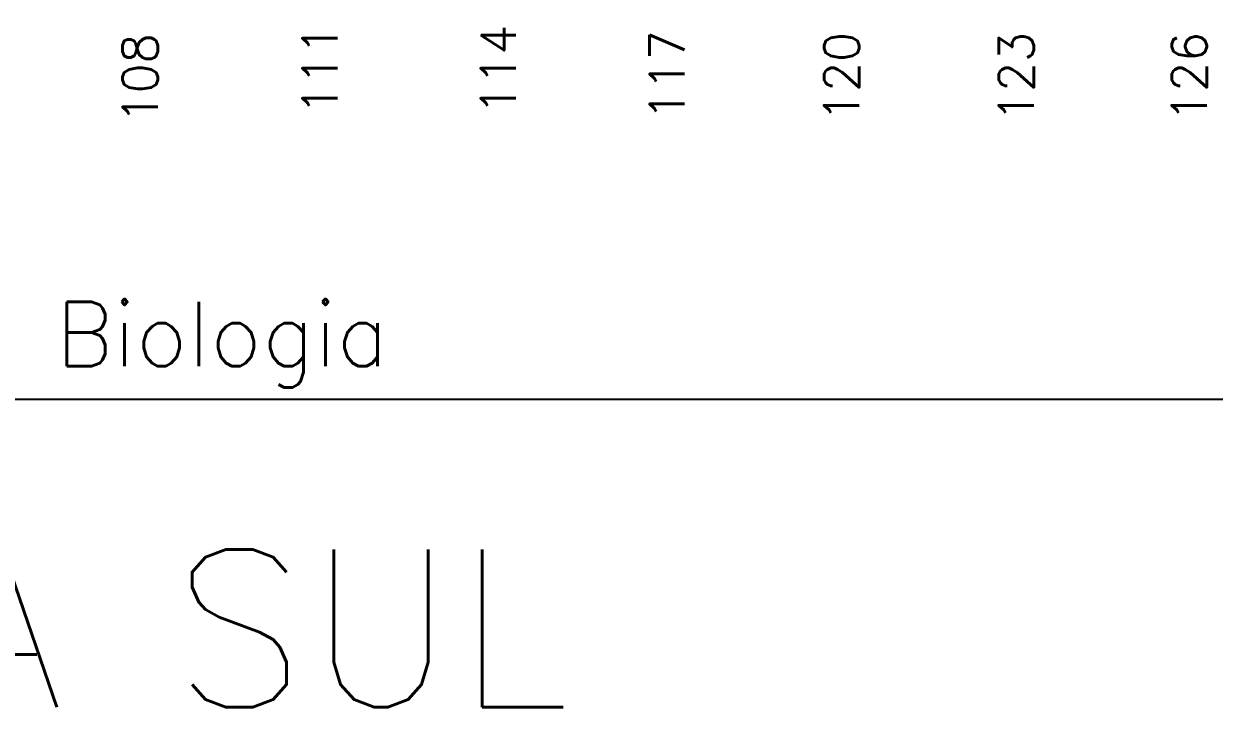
# Model space of a CAD drawing. Extents: x -250 to -5, y 354 to 449.
# Drawn here: x -130.6 to -110.19, y 353.62 to 365.33 of the extents above; entities that cross this region are included whole.
import ezdxf

# ---------------------------------------------------------------- set-up
doc = ezdxf.new("R2010")
doc.units = 0
doc.header["$LTSCALE"] = 0.02
doc.header["$MEASUREMENT"] = 0
doc.header["$PDMODE"] = 98
doc.layers.get('0').update_dxf_attribs({"linetype": 'CONTINUOUS'})
doc.layers.get('DEFPOINTS').update_dxf_attribs({"linetype": 'CONTINUOUS'})
for name, color, linetype in [('NOPILAR1', 2, 'CONTINUOUS'), ('TEXTO-CENTRO-CUSTO', 2, 'CONTINUOUS'), ('TXT-IDENTIFICAÇÃO', 4, 'CONTINUOUS')]:
    doc.layers.add(name, color=color, linetype=linetype)
doc.styles.add('1', font='romans.shx')
doc.styles.add('LEGENDA', font='romans.shx', dxfattribs={"height": 0.2})
doc.styles.add('NOPILAR', font='simplex.shx', dxfattribs={"height": 0.6})
doc.dimstyles.new('1-600', dxfattribs={"dimtxt": 1.1, "dimasz": 2.5, "dimexe": 2, "dimexo": 4, "dimgap": 0.2, "dimtad": 1, "dimdec": 0, "dimzin": 4, "dimdsep": 46, "dimlunit": 6, "dimtxsty": '1', "dimblk1": 'NONE', "dimblk2": 'NONE', "dimsah": 1, "dimcen": 0, "dimclrd": 2, "dimclre": 2, "dimclrt": 2, "dimadec": 0, "dimazin": 0, "dimtfac": 1, "dimtdec": 0, "dimtmove": 2, "dimatfit": 3, "dimldrblk": 'NONE', "dimfxl": 0, "dimtolj": 1, "dimtzin": 0, "dimarcsym": 0})

# ---------------------------------------------------------------- blocks, each defined once
blk = doc.blocks.new('*D53')
at = {"color": 2, "linetype": 'ByBlock', "transparency": 16777216}
for p, q in [((-187.088, 351.649), (-187.088, 347.149)), ((-46.088, 351.649), (-46.088, 347.149)), ((-187.088, 349.149), (-46.088, 349.149))]:
    blk.add_line(p, q, dxfattribs=at)
at = {"layer": 'DEFPOINTS', "color": 0, "linetype": 'ByBlock', "transparency": 16777216}
for p in [(-187.088, 355.649), (-46.088, 355.649), (-46.088, 349.149)]:
    blk.add_point(p, dxfattribs=at)
at = {"color": 2, "linetype": 'ByBlock', "transparency": 16777216, "insert": (-116.588, 350.082), "char_height": 1.1, "attachment_point": 5, "style": '1'}
blk.add_mtext('\\A1;Biologia', dxfattribs=at)
blk = doc.blocks.new('_NONE')
at = {"color": 0, "linetype": 'ByBlock'}
blk.add_circle((0, 0), 0.25, dxfattribs=at)

msp = doc.modelspace()

# ---------------------------------------------------------------- texts
at = {"layer": 'NOPILAR1', "style": 'NOPILAR'}
for s, p in [('114', (-122.164, 363.772)), ('114', (-122.164, 363.772)), ('108', (-128.302, 363.622)), ('108', (-128.302, 363.622)), ('111', (-125.222, 363.772)), ('111', (-125.222, 363.772)), ('117', (-119.271, 363.675)), ('117', (-119.271, 363.675)), ('120', (-116.279, 363.648)), ('120', (-116.279, 363.648)), ('123', (-113.287, 363.648)), ('123', (-113.287, 363.648)), ('126', (-110.321, 363.648)), ('126', (-110.321, 363.648))]:
    msp.add_text(s, height=0.6, rotation=90, dxfattribs=at).set_placement(p)
at = {"layer": 'TXT-IDENTIFICAÇÃO', "color": 4, "style": 'LEGENDA'}
msp.add_text('ALA SUL', height=2.7, dxfattribs=at).set_placement((-136.045, 353.619))

# ---------------------------------------------------------------- dimensions: what is measured, and where the dimension line sits
at = {"layer": 'TEXTO-CENTRO-CUSTO'}
dim = msp.add_aligned_dim(p1=(-197.696, 365.397), p2=(-56.696, 365.397), distance=-6.5, text='Biologia', dimstyle='1-600', dxfattribs=at)
dim.commit()
dim.dimension.update_dxf_attribs({"geometry": '*D53', "text_midpoint": (-127.196, 359.831), "insert": (-10.608, 9.749)})

doc.saveas('drawing.dxf')
